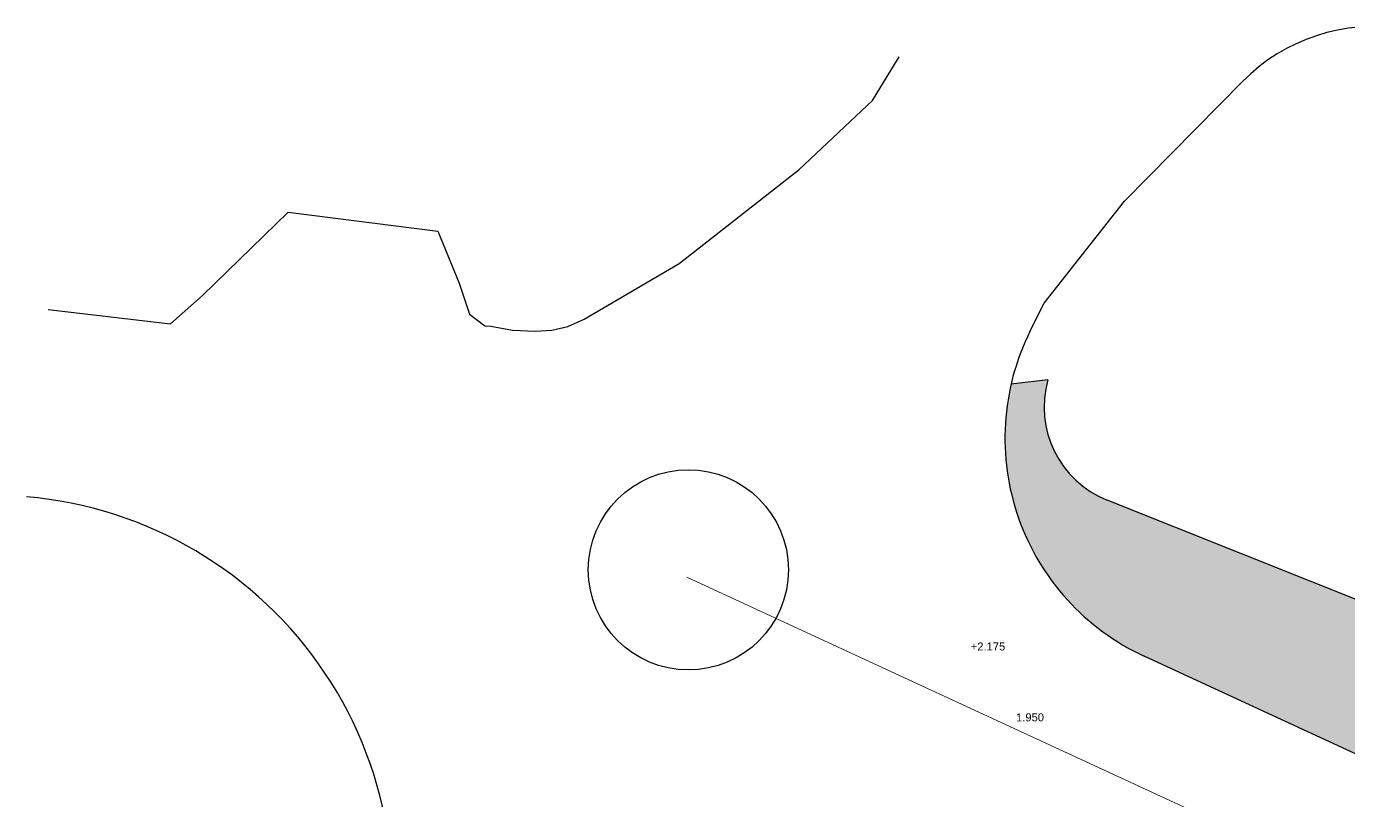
# Model space of a CAD drawing. Header units: millimetres. Extents: x -144017 to 231572, y -32146 to 76935.
# Drawn here: x -138035 to -71959, y 38253 to 76935 of the extents above; entities that cross this region are included whole.
import ezdxf

# ---------------------------------------------------------------- set-up
doc = ezdxf.new("R2010")
doc.units = ezdxf.units.MM
doc.header["$LTSCALE"] = 100
doc.header["$MEASUREMENT"] = 0
doc.layers.add('1', color=1, linetype='Continuous', lineweight=18)
doc.layers.add('ARC_HATCH', color=8, linetype='Continuous', lineweight=0)
doc.layers.add('1ST_ALIGSIDEWALK', color=5, linetype='Continuous')
doc.layers.add('Row1', color=5, linetype='Continuous')
doc.layers.add('Defpoint', color=160, linetype='Continuous', plot=False)
doc.styles.add('Arial', font='arial.ttf', dxfattribs={"width": 0.8, "height": 98.35329341317366})

msp = doc.modelspace()

# ---------------------------------------------------------------- hatches: boundary and pattern name
at = {"layer": 'ARC_HATCH'}
h = msp.add_hatch(dxfattribs=at)
h.set_pattern_fill('ANGLE', color=256, scale=200, angle=33.91813135582277, style=0)
h.set_pattern_definition([(44.99999999573775, (-30076.26288746222, -418178.4740657286), (-987.8281732441221, 987.828173391092), [1015.999999999999, -380.9999999999998]), (134.9999999957377, (-30076.26288746222, -418178.4740657286), (-987.8281733910922, -987.8281732441221), [1016, -380.9999999999999])])
h.paths.add_polyline_path([(107882.6608971358, 20832.93733373977), (108061.0750021144, 21757.94874898851), (69929.89318173681, 21922.25860315413), (39269.19840504823, 22024.80188635769, -0.09445108774179375), (-48404.61881400429, 39039.72174451975), (-84030.45710070228, 53270.42787567325, -0.3837196270697199), (-86988.0958882565, 59270.50409111544), (-88822.33718754031, 59067.35589178914, 0.35529364105406), (-82170.64980403922, 45463.93247447384), (-58884.35643607526, 34692.77105694319, 0.07534880944523575), (-3053.741034755541, 18467.1692322242, 0.03309263223155202), (8556.591876339458, 17696.78149597708), (76716.17945576698, 17690.28002930537), (96715.23076997523, 16806.79234247879), (102951.6032671788, 16779.91939413533, 0.3606623973965681)])

# ---------------------------------------------------------------- linework, layer by layer
at = {"layer": '1'}
msp.add_lwpolyline([(-61403.26242601639, 29247.12025876105), (-105024.09745144, 49424.09938506069)], dxfattribs=at)
at = {"layer": '1ST_ALIGSIDEWALK'}
for p, q in [((-83164.01392068824, 68209.74598530508), (-77247.51072729536, 74192.30308304878)), ((-87177.46499702995, 63108.93246734104), (-83164.01392068824, 68209.74598530508)), ((-87881.45503587773, 61690.70295219845), (-87177.46499702995, 63108.93246734104)), ((-58884.35643890826, 34692.77105798398), (-82170.64980415619, 45463.93247449675))]:
    msp.add_line(p, q, dxfattribs=at)
msp.add_lwpolyline([(-136953.0086310831, 62786.36925451836), (-130839.3554363827, 62070.24467673627), (-129236.1347293345, 63487.89237785284), (-124956.0878212517, 67653.41495267686), (-117472.783223458, 66707.60988633931), (-116400.2738986395, 64109.46760499172), (-115889.9593176194, 62552.24818586008), (-115121.9020193773, 61970.30300866909), (-114819.3719768699, 61960.11850689873), (-113740.7559374885, 61750.82876072792), (-112610.7619093016, 61713.0031981786), (-111773.9818246759, 61751.61550181641), (-110984.5869523654, 61948.83167755048), (-110159.6151014689, 62308.69104366555), (-105406.5487200673, 65096.66424637218), (-99411.74798355525, 69780.8761682068), (-95755.86916970796, 73237.40500821959), (-94424.25137488858, 75417.0097441641)], dxfattribs=at)
msp.add_lwpolyline([(-127630.7856389196, 5483.099471920868), (-120670.9663079855, 27469.04684784226, 0.4806163953321401), (-138034.6717428733, 53432.29113566168)], format="xyb", dxfattribs=at)
msp.add_circle((-104953.7719448586, 49783.15288434629), 5000, dxfattribs=at)
for centre, radius, start, end in [((-70678.39424973671, 67695.7167614972), 9238.989399906532, 81.10822073961694, 135.3180563028137), ((-77132.83782993996, 56355.23407294261, -1.270601924691971e-09), 12000, 153.6008170129627, 245.1769235726388)]:
    msp.add_arc(centre, radius, start, end, dxfattribs=at)
at = {"layer": 'Row1'}
for p, q in [((-86988.09588841931, 59270.50409090437), (-88822.33718789127, 59067.35589185788)), ((-48404.6188170001, 39039.72174534947), (-84030.45710074811, 53270.42787543926))]:
    msp.add_line(p, q, dxfattribs=at)
msp.add_arc((-82175.70940613572, 57913.69299692629), 5000, 164.2546571049127, 248.2258102789342, dxfattribs=at)

# ---------------------------------------------------------------- texts
at = {"layer": 'Defpoint', "style": 'Arial'}
for s, p in [('+2.175', (-90839.41217545385, 45750.20444657427)), ('1.950', (-88577.79589302698, 42209.17929775995))]:
    msp.add_text(s, height=400, rotation=0.1694216619543684, dxfattribs=at).set_placement(p)

doc.saveas('drawing.dxf')
